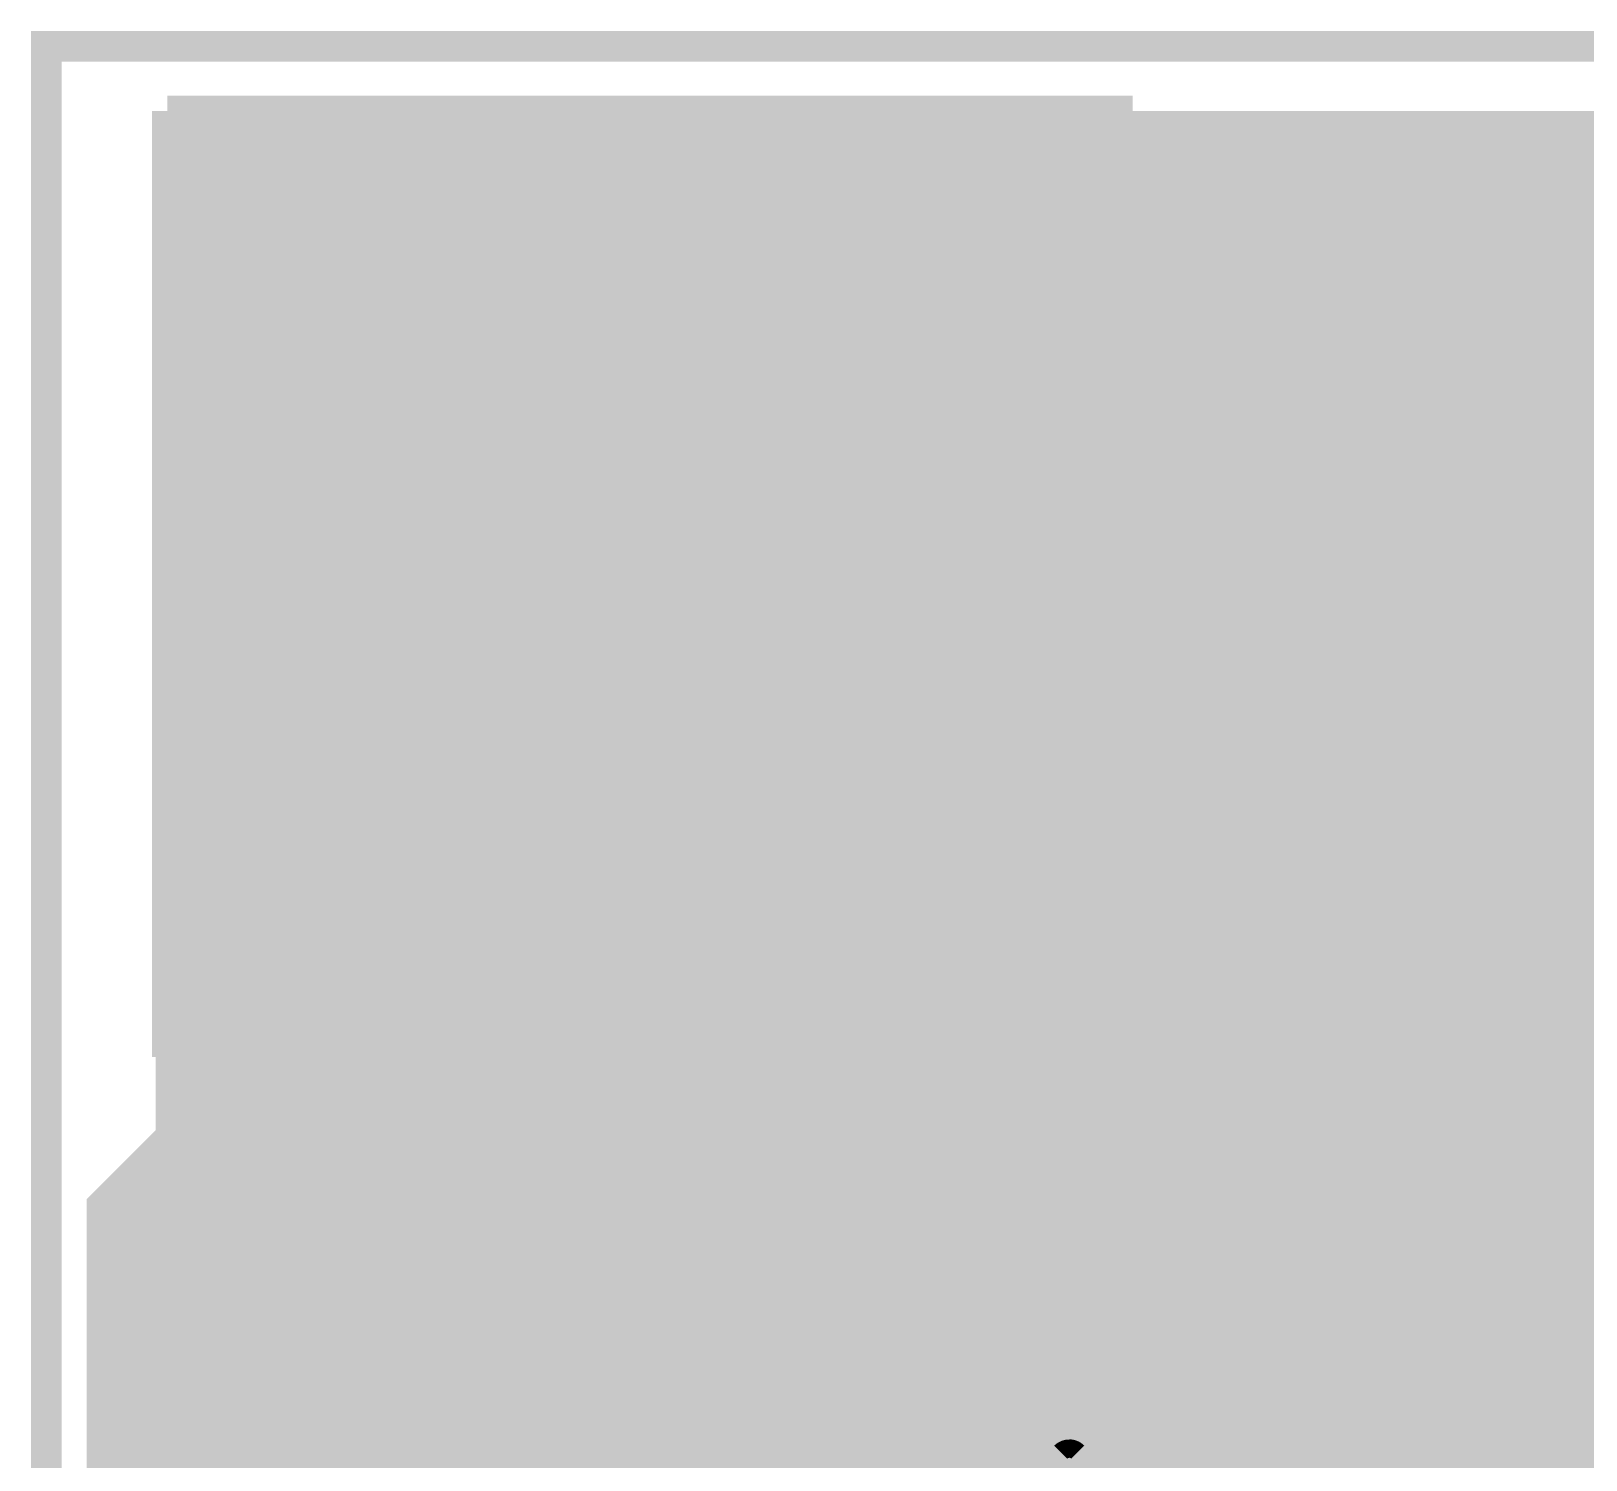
# Model space of a CAD drawing. Extents: x -7 to 100, y -42 to 30.
# Drawn here: x -7.13 to 5.75, y 18.29 to 30.13 of the extents above; entities that cross this region are included whole.
import ezdxf

# ---------------------------------------------------------------- set-up
doc = ezdxf.new("R2010")
doc.units = 0
doc.header["$MEASUREMENT"] = 0
doc.layers.get('0').update_dxf_attribs({"linetype": 'CONTINUOUS'})
for name, color, linetype in [('22-315-0_BOT', 7, 'CONTINUOUS'), ('22-315-0_DRD', 7, 'CONTINUOUS'), ('22-315-0_GND', 6, 'CONTINUOUS'), ('22-315-0_IN1', 4, 'CONTINUOUS'), ('22-315-0_SMT', 5, 'CONTINUOUS'), ('22-315-0_SPT', 14, 'CONTINUOUS'), ('22-315-0_SST', 12, 'CONTINUOUS'), ('22-315-0_TOP', 11, 'CONTINUOUS'), ('THRUHOLE_NPT', 8, 'CONTINUOUS')]:
    doc.layers.add(name, color=color, linetype=linetype)

# ---------------------------------------------------------------- blocks, each defined once
blk = doc.blocks.new('ROUND_17')
at = {"const_width": 1.75006}
blk.add_lwpolyline([(-0.87503, 0, 1), (0.87503, 0, 1)], format="xyb", close=True, dxfattribs=at)
blk = doc.blocks.new('ROUND_66')
at = {"const_width": 2.00025}
blk.add_lwpolyline([(-1.000124, 0, 1), (1.000124, 0, 1)], format="xyb", close=True, dxfattribs=at)
blk = doc.blocks.new('RECTANGLE_8')
blk.add_solid([(0.4826, 0.4064), (0.4826, -0.4064), (-0.4826, 0.4064), (-0.4826, -0.4064)])
blk = doc.blocks.new('RECTANGLE_50')
blk.add_solid([(0.20955, 0.44958), (0.20955, -0.44958), (-0.20955, 0.44958), (-0.20955, -0.44958)])

msp = doc.modelspace()

# ---------------------------------------------------------------- linework, layer by layer
at = {"layer": '22-315-0_BOT'}
for points, const_width in [([(-5.969, 29.464), (-5.969, 0.381)], 0.254), ([(1.99898, 29.464), (-5.969, 29.464)], 0.254), ([(1.91262, 29.4132), (-5.969, 29.4132)], 0.254), ([(-5.7404, 29.464), (-5.7404, 0.381)], 0.254), ([(-5.5118, 29.464), (-5.5118, 0.381)], 0.254), ([(-5.2832, 29.464), (-5.2832, 0.381)], 0.254), ([(-5.0546, 29.464), (-5.0546, 0.381)], 0.254), ([(-4.826, 29.464), (-4.826, 10.71372)], 0.254), ([(-4.5974, 29.464), (-4.5974, 11.0871)], 0.254), ([(-4.3688, 29.464), (-4.3688, 11.27252)], 0.254), ([(-4.1402, 29.464), (-4.1402, 11.37666)], 0.254), ([(-3.9116, 29.464), (-3.9116, 17.19072)], 0.254), ([(-3.683, 29.464), (-3.683, 18.81124)], 0.254), ([(-3.4544, 29.464), (-3.4544, 19.09064)], 0.254), ([(-3.2258, 29.464), (-3.2258, 19.31924)], 0.254), ([(-2.9972, 29.464), (-2.9972, 19.54784)], 0.254), ([(-2.7686, 29.464), (-2.7686, 19.77644)], 0.254), ([(-2.54, 29.464), (-2.54, 20.00504)], 0.254), ([(-2.3114, 29.464), (-2.3114, 20.23364)], 0.254), ([(-2.0828, 29.464), (-2.0828, 20.46224)], 0.254), ([(-1.8542, 29.464), (-1.8542, 20.69084)], 0.254), ([(-1.6256, 29.464), (-1.6256, 20.91944)], 0.254), ([(-1.397, 29.464), (-1.397, 21.08708)], 0.254), ([(-1.1684, 29.464), (-1.1684, 21.1074)], 0.254), ([(-0.9398, 29.464), (-0.9398, 21.1074)], 0.254), ([(-0.7112, 29.464), (-0.7112, 21.1074)], 0.254), ([(-0.4826, 29.464), (-0.4826, 21.1074)], 0.254), ([(-0.254, 29.464), (-0.254, 21.1074)], 0.254), ([(-0.0254, 29.464), (-0.0254, 21.1074)], 0.254), ([(0.2032, 29.464), (0.2032, 27.25928)], 0.254), ([(0.4318, 29.464), (0.4318, 27.80792)], 0.254), ([(0.6604, 29.464), (0.6604, 28.20162)], 0.254), ([(0.889, 29.464), (0.889, 28.51404)], 0.254), ([(1.1176, 29.464), (1.1176, 28.77312)], 0.254), ([(1.3462, 29.464), (1.3462, 28.9941)], 0.254), ([(1.5748, 29.464), (1.5748, 29.18206)], 0.254), ([(1.8034, 29.464), (1.8034, 29.34208)], 0.254), ([(1.57988, 29.1846), (-5.969, 29.1846)], 0.254), ([(1.30302, 28.956), (-5.969, 28.956)], 0.254), ([(1.07188, 28.7274), (-5.969, 28.7274)], 0.254), ([(-3.302, 16.891), (-3.302, 18.669), (-1.27, 20.701), (5.715, 20.701), (9.271, 24.257), (9.271, 27.559), (10.414, 28.702), (13.716, 28.702), (20.955, 21.463), (25.654, 21.463), (26.67, 20.447), (26.67, 20.193), (27.178, 19.685), (28.829, 19.685), (29.464, 20.32), (32.004, 20.32), (33.02, 21.336), (39.878, 21.336), (40.513, 20.701)], 0.2032), ([(0.8763, 28.4988), (-5.969, 28.4988)], 0.254), ([(0.70612, 28.2702), (-5.969, 28.2702)], 0.254), ([(0.5588, 28.0416), (-5.969, 28.0416)], 0.254), ([(0.43434, 27.813), (-5.969, 27.813)], 0.254), ([(0.32512, 27.5844), (-5.969, 27.5844)], 0.254), ([(0.23622, 27.3558), (-5.969, 27.3558)], 0.254), ([(0.16002, 27.1272), (-5.969, 27.1272)], 0.254), ([(0.1016, 26.8986), (-5.969, 26.8986)], 0.254), ([(0.05588, 26.67), (-5.969, 26.67)], 0.254), ([(0.02286, 26.4414), (-5.969, 26.4414)], 0.254), ([(0.00508, 26.2128), (-5.969, 26.2128)], 0.254), ([(0, 25.9842), (-5.969, 25.9842)], 0.254), ([(0.00508, 25.7556), (-5.969, 25.7556)], 0.254), ([(0.02794, 25.527), (-5.969, 25.527)], 0.254), ([(0.06096, 25.2984), (-5.969, 25.2984)], 0.254), ([(0.10922, 25.0698), (-5.969, 25.0698)], 0.254), ([(0.17018, 24.8412), (-5.969, 24.8412)], 0.254), ([(0.2032, 24.73706), (0.2032, 21.1074)], 0.254), ([(0.24638, 24.6126), (-5.969, 24.6126)], 0.254), ([(0.34036, 24.384), (-5.969, 24.384)], 0.254), ([(8.8646, 24.42464), (5.54736, 21.1074)], 0.254), ([(0.44958, 24.1554), (-5.969, 24.1554)], 0.254), ([(0.4318, 24.18842), (0.4318, 21.1074)], 0.254), ([(0.57658, 23.9268), (-5.969, 23.9268)], 0.254), ([(0.6604, 23.79472), (0.6604, 21.1074)], 0.254), ([(0.72644, 23.6982), (-5.969, 23.6982)], 0.254), ([(0.89916, 23.4696), (-5.969, 23.4696)], 0.254), ([(0.889, 23.4823), (0.889, 21.1074)], 0.254), ([(1.10236, 23.241), (-5.969, 23.241)], 0.254), ([(1.1176, 23.22576), (1.1176, 21.1074)], 0.254), ([(1.33858, 23.0124), (-5.969, 23.0124)], 0.254), ([(1.3462, 23.00478), (1.3462, 21.1074)], 0.254), ([(1.5748, 22.81682), (1.5748, 21.1074)], 0.254), ([(1.62052, 22.7838), (-5.969, 22.7838)], 0.254), ([(1.96342, 22.5552), (-5.969, 22.5552)], 0.254), ([(1.8034, 22.65426), (1.8034, 21.1074)], 0.254), ([(2.032, 22.5171), (2.032, 21.1074)], 0.254), ([(2.413, 22.3266), (-5.969, 22.3266)], 0.254), ([(2.2606, 22.39518), (2.2606, 21.1074)], 0.254), ([(2.4892, 22.29358), (2.4892, 21.1074)], 0.254), ([(6.76656, 22.3266), (5.58546, 22.3266)], 0.254), ([(5.6896, 22.37232), (5.6896, 21.24964)], 0.254), ([(2.7178, 22.20976), (2.7178, 21.1074)], 0.254), ([(5.2324, 22.19198), (5.2324, 21.1074)], 0.254), ([(5.461, 22.2758), (5.461, 21.1074)], 0.254), ([(3.11404, 22.098), (-5.969, 22.098)], 0.254), ([(2.9464, 22.13864), (2.9464, 21.1074)], 0.254), ([(3.175, 22.0853), (3.175, 21.1074)], 0.254), ([(3.4036, 22.04212), (3.4036, 21.1074)], 0.254), ([(4.5466, 22.03704), (4.5466, 21.1074)], 0.254), ([(4.7752, 22.07514), (4.7752, 21.1074)], 0.254), ([(6.53796, 22.098), (4.88442, 22.098)], 0.254), ([(5.0038, 22.12594), (5.0038, 21.1074)], 0.254), ([(3.6322, 22.01418), (3.6322, 21.1074)], 0.254), ([(3.8608, 22.00148), (3.8608, 21.1074)], 0.254), ([(4.0894, 21.99894), (4.0894, 21.1074)], 0.254), ([(4.318, 22.01164), (4.318, 21.1074)], 0.254), ([(6.30936, 21.8694), (-5.969, 21.8694)], 0.254), ([(6.08076, 21.6408), (-5.969, 21.6408)], 0.254), ([(5.85216, 21.4122), (-5.969, 21.4122)], 0.254), ([(5.62356, 21.1836), (-5.969, 21.1836)], 0.254), ([(5.54736, 21.1074), (-1.27, 21.1074)], 0.254), ([(-1.59004, 20.955), (-5.969, 20.955)], 0.254), ([(-1.55702, 20.98802), (-3.58394, 18.9611)], 0.254), ([(-1.81864, 20.7264), (-5.969, 20.7264)], 0.254), ([(-2.04724, 20.4978), (-5.969, 20.4978)], 0.254), ([(-2.27584, 20.2692), (-5.969, 20.2692)], 0.254), ([(-1.10236, 20.2946), (-2.8956, 18.50136)], 0.254), ([(-1.1684, 20.22856), (-1.1684, 0.381)], 0.254), ([(18.2118, 20.2692), (-1.12776, 20.2692)], 0.254), ([(5.715, 20.2946), (-1.10236, 20.2946)], 0.254), ([(-0.9398, 20.2946), (-0.9398, 0.381)], 0.254), ([(-0.7112, 20.2946), (-0.7112, 0.381)], 0.254), ([(-0.4826, 20.2946), (-0.4826, 0.381)], 0.254), ([(-0.254, 20.2946), (-0.254, 0.381)], 0.254), ([(-0.0254, 20.2946), (-0.0254, 0.381)], 0.254), ([(0.2032, 20.2946), (0.2032, 5.26034)], 0.254), ([(0.4318, 20.2946), (0.4318, 8.47598)], 0.254), ([(0.6604, 20.2946), (0.6604, 8.70712)], 0.254), ([(0.889, 20.2946), (0.889, 8.87984)], 0.254), ([(1.1176, 20.2946), (1.1176, 9.10844)], 0.254), ([(1.3462, 20.2946), (1.3462, 9.33704)], 0.254), ([(1.5748, 20.2946), (1.5748, 9.56564)], 0.254), ([(1.8034, 20.2946), (1.8034, 9.79424)], 0.254), ([(2.032, 20.2946), (2.032, 9.96442)], 0.254), ([(2.2606, 20.2946), (2.2606, 10.0203)], 0.254), ([(2.4892, 20.2946), (2.4892, 10.0203)], 0.254), ([(2.7178, 20.2946), (2.7178, 10.0203)], 0.254), ([(2.9464, 20.2946), (2.9464, 10.0203)], 0.254), ([(3.175, 20.2946), (3.175, 10.0203)], 0.254), ([(3.4036, 20.2946), (3.4036, 10.0203)], 0.254), ([(3.6322, 20.2946), (3.6322, 10.0203)], 0.254), ([(3.8608, 20.2946), (3.8608, 10.0203)], 0.254), ([(4.0894, 20.2946), (4.0894, 10.0203)], 0.254), ([(4.318, 20.2946), (4.318, 10.0203)], 0.254), ([(4.5466, 20.2946), (4.5466, 10.0203)], 0.254), ([(4.7752, 20.2946), (4.7752, 10.0203)], 0.254), ([(5.0038, 20.2946), (5.0038, 10.0203)], 0.254), ([(5.2324, 20.2946), (5.2324, 10.0203)], 0.254), ([(5.461, 20.2946), (5.461, 10.0203)], 0.254), ([(5.6896, 20.2946), (5.6896, 10.0203)], 0.254), ([(-2.50444, 20.0406), (-5.969, 20.0406)], 0.254), ([(-1.397, 19.99996), (-1.397, 0.381)], 0.254), ([(18.2118, 20.0406), (-1.35636, 20.0406)], 0.254), ([(-2.73304, 19.812), (-5.969, 19.812)], 0.254), ([(-1.6256, 19.77136), (-1.6256, 0.381)], 0.254), ([(18.2118, 19.812), (-1.58496, 19.812)], 0.254), ([(-2.96164, 19.5834), (-5.969, 19.5834)], 0.254), ([(18.2118, 19.5834), (-1.81356, 19.5834)], 0.254), ([(-1.8542, 19.54276), (-1.8542, 0.381)], 0.254), ([(-3.19024, 19.3548), (-5.969, 19.3548)], 0.254), ([(18.2118, 19.3548), (-2.04216, 19.3548)], 0.254), ([(-2.0828, 19.31416), (-2.0828, 0.381)], 0.254), ([(-3.41884, 19.1262), (-5.969, 19.1262)], 0.254), ([(-2.3114, 19.08556), (-2.3114, 0.381)], 0.254), ([(18.2118, 19.1262), (-2.27076, 19.1262)], 0.254), ([(-3.63728, 18.8976), (-5.969, 18.8976)], 0.254), ([(-2.54, 18.85696), (-2.54, 0.381)], 0.254), ([(18.2118, 18.8976), (-2.49936, 18.8976)], 0.254), ([(-3.7084, 18.669), (-5.969, 18.669)], 0.254), ([(-3.7084, 18.669), (-3.7084, 17.43456)], 0.254), ([(-2.7686, 18.62836), (-2.7686, 17.31264)], 0.254), ([(18.2118, 18.669), (-2.72796, 18.669)], 0.254), ([(-3.7084, 18.4404), (-5.969, 18.4404)], 0.254), ([(-2.8956, 18.50136), (-2.8956, 17.43456)], 0.254), ([(18.2118, 18.4404), (-2.8956, 18.4404)], 0.254), ([(-3.7084, 18.2118), (-5.969, 18.2118)], 0.254), ([(18.2118, 18.2118), (-2.8956, 18.2118)], 0.254)]:
    msp.add_lwpolyline(points, dxfattribs=dict(at, const_width=const_width))
at = {"layer": '22-315-0_BOT', "const_width": 0.254}
for points in [[(1.99898, 29.464, 0.2678764), (-0.00066, 25.99944)], [(0, 25.99944, 0.4142136), (4.0005, 21.99894)], [(4.0005, 21.99894, 0.4142136), (8.001, 25.99944)], [(-1.27, 21.1074, 0.1989124), (-1.55737, 20.98837)], [(-1.27, 21.1074, 0.1989124), (-1.55737, 20.98837)], [(5.715, 20.2946, 0.1989115), (6.00237, 20.41363)], [(-3.58902, 18.95602, 0.1989124), (-3.70791, 18.669)]]:
    msp.add_lwpolyline(points, format="xyb", dxfattribs=at)
at = {"layer": '22-315-0_DRD', "const_width": 0.254}
for points in [[(0, 0), (-7.00024, 0), (-7.00024, 29.99994), (99.9998, 29.99994), (99.9998, 0), (0, 0)], [(4.6355, 26.63444), (3.3655, 25.36444)], [(4.6355, 25.36444), (3.3655, 26.63444)]]:
    msp.add_lwpolyline(points, dxfattribs=at)
at = {"layer": '22-315-0_GND', "const_width": 0.254}
msp.add_lwpolyline([(0, 0), (-7.00024, 0), (-7.00024, 29.99994), (99.9998, 29.99994), (99.9998, 0), (0, 0)], dxfattribs=at)
at = {"layer": '22-315-0_IN1', "const_width": 0.254}
for points in [[(-5.969, 29.337), (-5.969, 0.381)], [(28.6512, 29.337), (-5.969, 29.337)], [(-5.7404, 29.337), (-5.7404, 0.381)], [(-5.5118, 29.337), (-5.5118, 0.381)], [(-5.2832, 29.337), (-5.2832, 0.381)], [(-5.0546, 29.337), (-5.0546, 0.381)], [(-4.826, 29.337), (-4.826, 10.71372)], [(-4.5974, 29.337), (-4.5974, 11.0871)], [(-4.3688, 29.337), (-4.3688, 11.27252)], [(-4.1402, 29.337), (-4.1402, 11.37666)], [(-3.9116, 29.337), (-3.9116, 17.19072)], [(-3.683, 29.337), (-3.683, 17.45488)], [(-3.4544, 29.337), (-3.4544, 17.55394)], [(-3.2258, 29.337), (-3.2258, 17.56664)], [(-2.9972, 29.337), (-2.9972, 17.49806)], [(-2.7686, 29.337), (-2.7686, 17.31264)], [(-2.54, 29.337), (-2.54, 0.381)], [(-2.3114, 29.337), (-2.3114, 0.381)], [(-2.0828, 29.337), (-2.0828, 0.381)], [(-1.8542, 29.337), (-1.8542, 0.381)], [(-1.6256, 29.337), (-1.6256, 0.381)], [(-1.397, 29.337), (-1.397, 0.381)], [(-1.1684, 29.337), (-1.1684, 0.381)], [(-0.9398, 29.337), (-0.9398, 0.381)], [(-0.7112, 29.337), (-0.7112, 0.381)], [(-0.4826, 29.337), (-0.4826, 0.381)], [(-0.254, 29.337), (-0.254, 0.381)], [(-0.0254, 29.337), (-0.0254, 0.381)], [(0.2032, 29.337), (0.2032, 0.381)], [(0.4318, 29.337), (0.4318, 8.47598)], [(0.6604, 29.337), (0.6604, 8.70712)], [(0.889, 29.337), (0.889, 8.79602)], [(1.1176, 29.337), (1.1176, 8.79856)], [(1.3462, 29.337), (1.3462, 8.72236)], [(1.5748, 29.337), (1.5748, 8.51408)], [(1.8034, 29.337), (1.8034, 0.381)], [(2.032, 29.337), (2.032, 26.67508)], [(2.2606, 29.337), (2.2606, 27.1399)], [(2.4892, 29.337), (2.4892, 27.42946)], [(2.7178, 29.337), (2.7178, 27.63774)], [(2.9464, 29.337), (2.9464, 27.79268)], [(3.175, 29.337), (3.175, 27.90952)], [(3.4036, 29.337), (3.4036, 27.9908)], [(3.6322, 29.337), (3.6322, 28.04668)], [(3.8608, 29.337), (3.8608, 28.07462)], [(4.0894, 29.337), (4.0894, 28.07716)], [(4.318, 29.337), (4.318, 28.0543)], [(4.5466, 29.337), (4.5466, 28.00604)], [(4.7752, 29.337), (4.7752, 27.92984)], [(5.0038, 29.337), (5.0038, 27.82062)], [(5.2324, 29.337), (5.2324, 27.67584)], [(5.461, 29.337), (5.461, 27.48026)], [(5.6896, 29.337), (5.6896, 27.21102)], [(28.6512, 29.1846), (-5.969, 29.1846)], [(28.6512, 28.956), (-5.969, 28.956)], [(28.6512, 28.7274), (-5.969, 28.7274)], [(28.6512, 28.4988), (-5.969, 28.4988)], [(10.2997, 28.2702), (-5.969, 28.2702)], [(3.60172, 28.0416), (-5.969, 28.0416)], [(10.2997, 28.0416), (4.39674, 28.0416)], [(2.97942, 27.813), (-5.969, 27.813)], [(10.2997, 27.813), (5.01904, 27.813)], [(2.65176, 27.5844), (-5.969, 27.5844)], [(10.2997, 27.5844), (5.3467, 27.5844)], [(2.42316, 27.3558), (-5.969, 27.3558)], [(10.2997, 27.3558), (5.5753, 27.3558)], [(2.25044, 27.1272), (-5.969, 27.1272)], [(10.2997, 27.1272), (5.74802, 27.1272)], [(2.12344, 26.8986), (-5.969, 26.8986)], [(10.2997, 26.8986), (5.87502, 26.8986)], [(2.02946, 26.67), (-5.969, 26.67)], [(1.96596, 26.4414), (-5.969, 26.4414)], [(1.9304, 26.2128), (-5.969, 26.2128)], [(1.92024, 25.9842), (-5.969, 25.9842)], [(1.93294, 25.7556), (-5.969, 25.7556)], [(1.97358, 25.527), (-5.969, 25.527)], [(2.03962, 25.2984), (-5.969, 25.2984)], [(2.032, 25.3238), (2.032, 4.6736)], [(2.13868, 25.0698), (-5.969, 25.0698)], [(28.6512, 25.0698), (5.85978, 25.0698)], [(2.27076, 24.8412), (-5.969, 24.8412)], [(2.2606, 24.85644), (2.2606, 5.14096)], [(5.6896, 24.78532), (5.6896, 5.21208)], [(28.6512, 24.8412), (5.7277, 24.8412)], [(2.44856, 24.6126), (-5.969, 24.6126)], [(28.6512, 24.6126), (5.5499, 24.6126)], [(2.4892, 24.56942), (2.4892, 5.43052)], [(5.461, 24.51862), (5.461, 5.47878)], [(2.68732, 24.384), (-5.969, 24.384)], [(2.7178, 24.36114), (2.7178, 5.6388)], [(28.6512, 24.384), (5.31114, 24.384)], [(5.2324, 24.32304), (5.2324, 5.67436)], [(3.0353, 24.1554), (-5.969, 24.1554)], [(2.9464, 24.2062), (2.9464, 5.79374)], [(28.6512, 24.1554), (4.96316, 24.1554)], [(5.0038, 24.17826), (5.0038, 5.82168)], [(3.175, 24.08936), (3.175, 5.90804)], [(3.4036, 24.00554), (3.4036, 5.99186)], [(4.5466, 23.99284), (4.5466, 6.0071)], [(4.7752, 24.06904), (4.7752, 5.92836)], [(3.82016, 23.9268), (-5.969, 23.9268)], [(3.6322, 23.9522), (3.6322, 6.04774)], [(3.8608, 23.92426), (3.8608, 6.07568)], [(4.0894, 23.92172), (4.0894, 6.07822)], [(28.6512, 23.9268), (4.1783, 23.9268)], [(4.318, 23.94204), (4.318, 6.05536)], [(28.6512, 23.6982), (-5.969, 23.6982)], [(28.6512, 23.4696), (-5.969, 23.4696)], [(28.6512, 23.241), (-5.969, 23.241)], [(28.6512, 23.0124), (-5.969, 23.0124)], [(28.6512, 22.7838), (-5.969, 22.7838)], [(28.6512, 22.5552), (-5.969, 22.5552)], [(28.6512, 22.3266), (-5.969, 22.3266)], [(28.6512, 22.098), (-5.969, 22.098)], [(28.6512, 21.8694), (-5.969, 21.8694)], [(28.6512, 21.6408), (-5.969, 21.6408)], [(28.6512, 21.4122), (-5.969, 21.4122)], [(28.6512, 21.1836), (-5.969, 21.1836)], [(28.6512, 20.955), (-5.969, 20.955)], [(28.6512, 20.7264), (-5.969, 20.7264)], [(28.6512, 20.4978), (-5.969, 20.4978)], [(28.6512, 20.2692), (-5.969, 20.2692)], [(28.6512, 20.0406), (-5.969, 20.0406)], [(28.6512, 19.812), (-5.969, 19.812)], [(28.6512, 19.5834), (-5.969, 19.5834)], [(28.6512, 19.3548), (-5.969, 19.3548)], [(28.6512, 19.1262), (-5.969, 19.1262)], [(28.6512, 18.8976), (-5.969, 18.8976)], [(28.6512, 18.669), (-5.969, 18.669)], [(28.6512, 18.4404), (-5.969, 18.4404)], [(28.6512, 18.2118), (-5.969, 18.2118)]]:
    msp.add_lwpolyline(points, dxfattribs=at)
for points in [[(4.0005, 28.0797, 0.4142136), (1.92024, 25.99944)], [(6.08076, 25.99944, 0.4142136), (4.0005, 28.0797)], [(1.92024, 25.99944, 0.4142136), (4.0005, 23.91918)], [(4.0005, 23.91918, 0.4142136), (6.08076, 25.99944)]]:
    msp.add_lwpolyline(points, format="xyb", dxfattribs=at)
at = {"layer": '22-315-0_SST', "const_width": 0.1524}
for points in [[(-3.99542, 23.93696), (-5.01142, 24.29256), (-5.01142, 23.82012)], [(-4.33324, 23.45436), (-4.33324, 22.98192), (-5.01142, 23.21814), (-5.01142, 23.33752), (-3.99542, 23.33752)], [(-4.16306, 22.61616), (-3.99542, 22.55774), (-3.99542, 22.20214), (-4.16306, 22.14372), (-4.84124, 22.14372), (-5.01142, 22.20214), (-5.01142, 22.55774), (-4.84124, 22.61616)], [(-2.54, 18.542), (0, 18.542), (0, 21.971), (-3.048, 21.971), (-3.048, 19.05), (-2.54, 18.542)], [(-5.2705, 21.7805), (-5.2705, 18.8595), (-3.6322, 18.8595), (-3.6322, 21.7805), (-5.2705, 21.7805)], [(1.4986, 21.12518), (1.4986, 20.6502), (0.82042, 21.12518), (0.65024, 21.12518), (0.4826, 21.06676), (0.4826, 20.71116), (0.65024, 20.6502)], [(1.4986, 20.28698), (1.4986, 20.05076)], [(1.4986, 20.1676), (0.4826, 20.1676), (0.65024, 20.05076)], [(0.4826, 19.56816), (1.32842, 19.56816), (1.4986, 19.5072), (1.4986, 19.1516), (1.32842, 19.09318), (0.4826, 19.09318)], [(-2.5019, 19.37512), (-2.5019, 18.98396)], [(-2.63906, 19.35226), (-2.63906, 19.00428)], [(-2.44602, 19.3548), (-2.63398, 19.3548)], [(-2.36474, 19.27352), (-2.36474, 19.08556)], [(-2.34442, 19.21764), (-2.73558, 19.21764)], [(-2.36474, 19.08048), (-2.71272, 19.08048)], [(-3.6195, 15.6845), (-3.6195, 18.6055), (-5.2578, 18.6055), (-5.2578, 15.6845), (-3.6195, 15.6845)], [(0.69342, 17.64792), (1.40208, 18.35658)], [(1.54432, 18.35658), (2.1082, 17.79016), (2.17932, 17.71904)]]:
    msp.add_lwpolyline(points, dxfattribs=at)
for points in [[(-2.54, 19.3802, 0.4142136), (-2.74066, 19.17954)], [(-2.33934, 19.17954, 0.4142136), (-2.54, 19.3802)], [(-2.74066, 19.17954, 0.4142136), (-2.54, 18.97888)], [(-2.54, 18.97888, 0.4142136), (-2.33934, 19.17954)], [(1.4732, 18.38452, 0.1989161), (1.40315, 18.35551)], [(1.54432, 18.35658, 0.1989124), (1.4732, 18.38604)]]:
    msp.add_lwpolyline(points, format="xyb", dxfattribs=at)
at = {"layer": '22-315-0_TOP'}
for points, const_width in [([(1.99898, 29.464), (-5.99948, 29.464)], 0.254), ([(-5.99948, 29.464), (-5.99948, 21.6281)], 0.254), ([(1.91262, 29.4132), (-5.99948, 29.4132)], 0.254), ([(-5.77088, 29.464), (-5.77088, 21.717)], 0.254), ([(-5.54228, 29.464), (-5.54228, 21.7297)], 0.254), ([(-5.31368, 29.464), (-5.31368, 21.7297)], 0.254), ([(-5.08508, 29.464), (-5.08508, 21.8186)], 0.254), ([(-4.85648, 29.464), (-4.85648, 21.8186)], 0.254), ([(-4.62788, 29.464), (-4.62788, 21.8186)], 0.254), ([(-4.39928, 29.464), (-4.39928, 21.8186)], 0.254), ([(-4.17068, 29.464), (-4.17068, 21.8186)], 0.254), ([(-3.94208, 29.464), (-3.94208, 21.8186)], 0.254), ([(-3.71348, 29.464), (-3.71348, 21.8186)], 0.254), ([(-3.48488, 29.464), (-3.48488, 21.96084)], 0.254), ([(-3.25628, 29.464), (-3.25628, 22.18944)], 0.254), ([(-3.02768, 29.464), (-3.02768, 23.51024)], 0.254), ([(-2.79908, 29.464), (-2.79908, 23.51024)], 0.254), ([(-2.57048, 29.464), (-2.57048, 23.51024)], 0.254), ([(-2.34188, 29.464), (-2.34188, 24.22652)], 0.254), ([(-2.11328, 29.464), (-2.11328, 24.40178)], 0.254), ([(-1.88468, 29.464), (-1.88468, 24.4475)], 0.254), ([(-1.65608, 29.464), (-1.65608, 24.4475)], 0.254), ([(-1.42748, 29.464), (-1.42748, 24.4475)], 0.254), ([(-1.19888, 29.464), (-1.19888, 24.44496)], 0.254), ([(-0.97028, 29.464), (-0.97028, 24.37892)], 0.254), ([(-0.74168, 29.464), (-0.74168, 24.1554)], 0.254), ([(-0.51308, 29.464), (-0.51308, 23.51024)], 0.254), ([(-0.28448, 29.464), (-0.28448, 23.51024)], 0.254), ([(-0.05588, 29.464), (-0.05588, 23.51024)], 0.254), ([(0.17272, 29.464), (0.17272, 27.1653)], 0.254), ([(0.40132, 29.464), (0.40132, 27.74696)], 0.254), ([(0.62992, 29.464), (0.62992, 28.1559)], 0.254), ([(0.85852, 29.464), (0.85852, 28.47594)], 0.254), ([(1.08712, 29.464), (1.08712, 28.74264)], 0.254), ([(1.31572, 29.464), (1.31572, 28.96616)], 0.254), ([(1.54432, 29.464), (1.54432, 29.15666)], 0.254), ([(1.77292, 29.464), (1.77292, 29.32176)], 0.254), ([(1.57988, 29.1846), (-5.99948, 29.1846)], 0.254), ([(1.30302, 28.956), (-5.99948, 28.956)], 0.254), ([(1.07188, 28.7274), (-5.99948, 28.7274)], 0.254), ([(0.8763, 28.4988), (-5.99948, 28.4988)], 0.254), ([(0.70612, 28.2702), (-5.99948, 28.2702)], 0.254), ([(0.5588, 28.0416), (-5.99948, 28.0416)], 0.254), ([(0.43434, 27.813), (-5.99948, 27.813)], 0.254), ([(0.32512, 27.5844), (-5.99948, 27.5844)], 0.254), ([(0.23622, 27.3558), (-5.99948, 27.3558)], 0.254), ([(0.16002, 27.1272), (-5.99948, 27.1272)], 0.254), ([(0.1016, 26.8986), (-5.99948, 26.8986)], 0.254), ([(0.05588, 26.67), (-5.99948, 26.67)], 0.254), ([(0.02286, 26.4414), (-5.99948, 26.4414)], 0.254), ([(0.00508, 26.2128), (-5.99948, 26.2128)], 0.254), ([(0, 25.9842), (-5.99948, 25.9842)], 0.254), ([(0.00508, 25.7556), (-5.99948, 25.7556)], 0.254), ([(0.02794, 25.527), (-5.99948, 25.527)], 0.254), ([(0.06096, 25.2984), (-5.99948, 25.2984)], 0.254), ([(0.10922, 25.0698), (-5.99948, 25.0698)], 0.254), ([(0.17018, 24.8412), (-5.99948, 24.8412)], 0.254), ([(0.17272, 24.83358), (0.17272, 16.7386)], 0.254), ([(0.24638, 24.6126), (-5.99948, 24.6126)], 0.254), ([(-2.15138, 24.384), (-5.99948, 24.384)], 0.254), ([(-1.23952, 24.4475), (-1.88976, 24.4475)], 0.254), ([(0.34036, 24.384), (-0.9779, 24.384)], 0.254), ([(0.40132, 24.25192), (0.40132, 18.3769)], 0.254), ([(-2.3876, 24.1554), (-5.99948, 24.1554)], 0.254), ([(0.44958, 24.1554), (-0.74168, 24.1554)], 0.254), ([(8.13562, 23.98268), (5.42544, 21.2725)], 0.254), ([(-2.45872, 23.9268), (-5.99948, 23.9268)], 0.254), ([(-2.46126, 23.876), (-2.46126, 23.51024)], 0.254), ([(-1.88976, 22.67966), (-1.88976, 23.876), (-1.23952, 23.876), (-1.23952, 22.67966)], 0.381), ([(0.57658, 23.9268), (-0.67056, 23.9268)], 0.254), ([(-0.66802, 23.876), (-0.66802, 23.51024)], 0.254), ([(0.62992, 23.84298), (0.62992, 19.7358)], 0.254), ([(-2.46126, 23.6982), (-5.99948, 23.6982)], 0.254), ([(0.72644, 23.6982), (-0.66802, 23.6982)], 0.254), ([(11.049, 23.495), (8.636, 23.495), (5.715, 20.574), (2.413, 20.574), (1.2446, 19.4056), (1.2446, 14.605)], 0.635), ([(-3.13182, 23.4696), (-5.99948, 23.4696)], 0.254), ([(-2.48158, 23.51024), (-3.13182, 23.51024)], 0.254), ([(-3.13182, 23.51024), (-3.13182, 22.3139)], 0.254), ([(-2.46126, 23.51024), (-2.48158, 23.51024)], 0.254), ([(-0.65024, 23.51024), (-0.66802, 23.51024)], 0.254), ([(0, 23.51024), (-0.65024, 23.51024)], 0.254), ([(-0.58928, 23.51024), (-0.58928, 22.67966)], 0.254), ([(0, 23.51024), (0, 21.84908)], 0.254), ([(0.89916, 23.4696), (0, 23.4696)], 0.254), ([(0.85852, 23.5204), (0.85852, 20.00758)], 0.254), ([(-3.13182, 23.241), (-5.99948, 23.241)], 0.254), ([(1.10236, 23.241), (0, 23.241)], 0.254), ([(1.08712, 23.25624), (1.08712, 20.23618)], 0.254), ([(-3.13182, 23.0124), (-5.99948, 23.0124)], 0.254), ([(1.33858, 23.0124), (0, 23.0124)], 0.254), ([(1.31572, 23.03272), (1.31572, 20.46478)], 0.254), ([(1.54432, 22.83968), (1.54432, 20.69338)], 0.254), ([(-3.13182, 22.7838), (-5.99948, 22.7838)], 0.254), ([(-4.445, 21.0312), (-3.6068, 21.0312), (-2.54, 22.098), (-2.54, 22.67966)], 0.381), ([(-0.58928, 21.84908), (-0.58928, 22.67966)], 0.254), ([(0, 22.67966), (-0.58928, 22.67966)], 0.254), ([(1.62052, 22.7838), (0, 22.7838)], 0.254), ([(1.77292, 22.67458), (1.77292, 20.92198)], 0.254), ([(-3.13182, 22.5552), (-5.99948, 22.5552)], 0.254), ([(1.96342, 22.5552), (0, 22.5552)], 0.254), ([(2.00152, 22.53234), (2.00152, 21.13788)], 0.254), ([(-3.13182, 22.3266), (-5.99948, 22.3266)], 0.254), ([(-3.13182, 22.3139), (-3.62712, 21.8186)], 0.254), ([(2.413, 22.3266), (0, 22.3266)], 0.254), ([(2.23012, 22.41042), (2.23012, 21.2471)], 0.254), ([(2.45872, 22.30628), (2.45872, 21.2725)], 0.254), ([(6.47954, 22.3266), (5.58546, 22.3266)], 0.254), ([(5.65912, 22.35962), (5.65912, 21.50618)], 0.254), ([(2.68732, 22.21992), (2.68732, 21.2725)], 0.254), ([(5.20192, 22.18436), (5.20192, 21.2725)], 0.254), ([(5.43052, 22.2631), (5.43052, 21.27758)], 0.254), ([(-3.34772, 22.098), (-5.99948, 22.098)], 0.254), ([(3.11404, 22.098), (0, 22.098)], 0.254), ([(2.91592, 22.1488), (2.91592, 21.2725)], 0.254), ([(3.14452, 22.09038), (3.14452, 21.2725)], 0.254), ([(3.37312, 22.0472), (3.37312, 21.2725)], 0.254), ([(4.51612, 22.03196), (4.51612, 21.2725)], 0.254), ([(4.74472, 22.06752), (4.74472, 21.2725)], 0.254), ([(6.25094, 22.098), (4.88442, 22.098)], 0.254), ([(4.97332, 22.11832), (4.97332, 21.2725)], 0.254), ([(3.60172, 22.01926), (3.60172, 21.2725)], 0.254), ([(3.83032, 22.00148), (3.83032, 21.2725)], 0.254), ([(4.05892, 21.99894), (4.05892, 21.2725)], 0.254), ([(4.28752, 22.0091), (4.28752, 21.2725)], 0.254), ([(-3.57632, 21.8694), (-5.99948, 21.8694)], 0.254), ([(-5.3086, 21.8186), (-5.3086, 21.7297), (-5.6388, 21.7297)], 0.254), ([(-3.62712, 21.8186), (-5.3086, 21.8186)], 0.254), ([(-1.94818, 21.84908), (-2.02438, 21.84908)], 0.254), ([(-1.83134, 21.84908), (-1.94818, 21.84908)], 0.254), ([(-1.88468, 21.84908), (-1.88468, 19.6215)], 0.254), ([(-1.30048, 21.84908), (-1.83134, 21.84908)], 0.254), ([(-1.65608, 21.84908), (-1.65608, 19.5707)], 0.254), ([(-1.42748, 21.84908), (-1.42748, 19.38528)], 0.254), ([(-1.1811, 21.84908), (-1.30048, 21.84908)], 0.254), ([(-1.19888, 21.84908), (-1.19888, 18.61058)], 0.254), ([(-0.65024, 21.84908), (-1.1811, 21.84908)], 0.254), ([(-0.97028, 21.84908), (-0.97028, 18.61058)], 0.254), ([(-0.74168, 21.84908), (-0.74168, 18.61058)], 0.254), ([(0, 21.84908), (-0.65024, 21.84908)], 0.254), ([(-0.51308, 21.84908), (-0.51308, 18.61058)], 0.254), ([(-0.28448, 21.84908), (-0.28448, 18.61058)], 0.254), ([(-0.05588, 21.84908), (-0.05588, 18.61058)], 0.254), ([(6.02234, 21.8694), (0, 21.8694)], 0.254), ([(-2.13614, 21.69414), (-3.19786, 20.63242)], 0.254), ([(-2.11328, 21.717), (-2.11328, 19.6215)], 0.254), ([(5.79374, 21.6408), (-2.18948, 21.6408)], 0.254), ([(5.56514, 21.4122), (-2.41808, 21.4122)], 0.254), ([(-2.34188, 21.4884), (-2.34188, 19.6215)], 0.254), ([(-2.57048, 21.2598), (-2.57048, 19.6215)], 0.254), ([(5.42544, 21.2725), (2.413, 21.2725)], 0.254), ([(-4.445, 21.0312), (-5.6388, 21.0312), (-6.35, 20.32), (-6.35, 7.62), (-5.08, 6.35), (-3.81, 6.35)], 0.635), ([(2.07264, 21.1836), (-2.64668, 21.1836)], 0.254), ([(-2.79908, 21.0312), (-2.79908, 19.558)], 0.254), ([(1.91262, 21.06168), (0.75692, 19.90598)], 0.254), ([(1.80594, 20.955), (-2.87528, 20.955)], 0.254), ([(-3.02768, 20.8026), (-3.02768, 19.34718)], 0.254), ([(1.57734, 20.7264), (-3.10388, 20.7264)], 0.254), ([(1.34874, 20.4978), (-3.40106, 20.4978)], 0.254), ([(-3.25628, 20.57908), (-3.25628, 18.4277)], 0.254), ([(-3.5814, 20.4597), (-3.5814, 20.3962)], 0.254), ([(-3.5814, 20.3962), (-3.5814, 20.2438)], 0.254), ([(-3.48488, 20.4724), (-3.48488, 18.4277)], 0.254), ([(-5.34924, 20.3327), (-5.6515, 20.03044)], 0.254), ([(-5.3086, 20.2692), (-5.41274, 20.2692)], 0.254), ([(-5.3086, 20.3327), (-5.34924, 20.3327)], 0.254), ([(-5.31368, 20.3327), (-5.31368, 7.57174)], 0.254), ([(-5.3086, 20.3327), (-5.3086, 20.2438)], 0.254), ([(-5.3086, 20.2438), (-5.3086, 18.8214)], 0.254), ([(1.12014, 20.2692), (-3.5814, 20.2692)], 0.254), ([(-3.5814, 20.2438), (-3.5814, 18.8214)], 0.254), ([(-5.54228, 20.13966), (-5.54228, 7.80034)], 0.254), ([(-5.6515, 20.03044), (-5.6515, 7.90956)], 0.254), ([(-5.3086, 20.0406), (-5.64134, 20.0406)], 0.254), ([(0.89154, 20.0406), (-3.5814, 20.0406)], 0.254), ([(2.70256, 19.8755), (1.9431, 19.11604)], 0.254), ([(2.68732, 19.86026), (2.68732, 18.66392)], 0.254), ([(5.715, 19.8755), (2.70256, 19.8755)], 0.254), ([(2.91592, 19.8755), (2.91592, 18.66392)], 0.254), ([(3.14452, 19.8755), (3.14452, 18.669)], 0.254), ([(3.37312, 19.8755), (3.37312, 18.669)], 0.254), ([(3.60172, 19.8755), (3.60172, 18.669)], 0.254), ([(3.83032, 19.8755), (3.83032, 18.669)], 0.254), ([(4.05892, 19.8755), (4.05892, 18.669)], 0.254), ([(4.28752, 19.8755), (4.28752, 18.669)], 0.254), ([(4.51612, 19.8755), (4.51612, 18.669)], 0.254), ([(4.74472, 19.8755), (4.74472, 18.669)], 0.254), ([(4.97332, 19.8755), (4.97332, 18.669)], 0.254), ([(5.20192, 19.8755), (5.20192, 18.669)], 0.254), ([(5.43052, 19.8755), (5.43052, 18.669)], 0.254), ([(5.65912, 19.8755), (5.65912, 18.669)], 0.254), ([(-5.3086, 19.812), (-5.6515, 19.812)], 0.254), ([(0.67564, 19.812), (-3.5814, 19.812)], 0.254), ([(9.07796, 19.812), (2.63906, 19.812)], 0.254), ([(-5.3086, 19.5834), (-5.6515, 19.5834)], 0.254), ([(-5.3086, 19.6088), (-4.445, 19.6088)], 0.254), ([(-4.445, 18.8214), (-4.445, 19.6088)], 0.254), ([(-3.5814, 19.6088), (-4.445, 19.6088)], 0.254), ([(-2.74574, 19.5834), (-3.5814, 19.5834)], 0.254), ([(-1.88976, 19.6215), (-2.54, 19.6215)], 0.254), ([(0.56896, 19.5834), (-1.68402, 19.5834)], 0.254), ([(9.07796, 19.5834), (2.41046, 19.5834)], 0.254), ([(2.45872, 19.63166), (2.45872, 18.66392)], 0.254), ([(-5.3086, 19.3548), (-5.6515, 19.3548)], 0.254), ([(-3.0226, 19.3548), (-3.5814, 19.3548)], 0.254), ([(0.5461, 19.3548), (-1.40716, 19.3548)], 0.254), ([(0.5461, 19.4056), (0.5461, 18.5547)], 0.254), ([(9.07796, 19.3548), (2.18186, 19.3548)], 0.254), ([(2.23012, 19.40306), (2.23012, 18.66392)], 0.254), ([(-5.3086, 19.1262), (-5.6515, 19.1262)], 0.254), ([(-3.10642, 19.1262), (-3.5814, 19.1262)], 0.254), ([(-2.54, 17.78), (-2.54, 19.05), (-1.88976, 19.05), (-1.88976, 17.78)], 0.381), ([(0.5461, 19.1262), (-1.32334, 19.1262)], 0.254), ([(1.9431, 19.11604), (1.9431, 18.66392)], 0.254), ([(9.07796, 19.1262), (1.95326, 19.1262)], 0.254), ([(2.00152, 19.17446), (2.00152, 18.66392)], 0.254), ([(-3.1115, 19.05), (-3.1115, 18.61058)], 0.254), ([(-1.31826, 19.05), (-1.31826, 18.61058)], 0.254), ([(-5.3086, 18.8976), (-5.6515, 18.8976)], 0.254), ([(-3.5814, 18.8214), (-5.3086, 18.8214)], 0.254), ([(-5.08508, 18.8214), (-5.08508, 18.6436)], 0.254), ([(-4.85648, 18.8214), (-4.85648, 18.6436)], 0.254), ([(-4.62788, 18.8214), (-4.62788, 18.6436)], 0.254), ([(-4.39928, 18.8214), (-4.39928, 18.6436)], 0.254), ([(-4.17068, 18.8214), (-4.17068, 18.6436)], 0.254), ([(-3.94208, 18.8214), (-3.94208, 18.6436)], 0.254), ([(-3.71348, 18.8214), (-3.71348, 18.6436)], 0.254), ([(-3.1115, 18.8976), (-3.5814, 18.8976)], 0.254), ([(0.5461, 18.8976), (-1.31826, 18.8976)], 0.254), ([(9.07796, 18.8976), (1.9431, 18.8976)], 0.254), ([(-3.1115, 18.669), (-5.6515, 18.669)], 0.254), ([(-3.5814, 18.6436), (-5.3086, 18.6436)], 0.254), ([(-5.3086, 18.6436), (-5.3086, 17.2212)], 0.254), ([(-3.5814, 18.6436), (-3.5814, 18.4277)], 0.254), ([(-3.1115, 18.61058), (-3.13182, 18.61058)], 0.254), ([(-3.13182, 18.61058), (-3.13182, 18.4277)], 0.254), ([(0.5461, 18.669), (-1.31826, 18.669)], 0.254), ([(-1.30048, 18.61058), (-1.31826, 18.61058)], 0.254), ([(-1.1811, 18.61058), (-1.30048, 18.61058)], 0.254), ([(-0.65024, 18.61058), (-1.1811, 18.61058)], 0.254), ([(0, 18.61058), (-0.65024, 18.61058)], 0.254), ([(-0.58928, 18.61058), (-0.58928, 17.78)], 0.254), ([(0, 18.61058), (0, 16.94942)], 0.254), ([(9.07796, 18.669), (1.9431, 18.669)], 0.254), ([(3.048, 18.66392), (1.9431, 18.66392)], 0.254), ([(5.842, 18.669), (3.048, 18.669)], 0.254), ([(7.99592, 18.66392), (5.842, 18.66392)], 0.254), ([(-5.3086, 18.4404), (-5.6515, 18.4404)], 0.254), ([(-3.13182, 18.4404), (-3.5814, 18.4404)], 0.254), ([(-3.13182, 18.4277), (-3.5814, 18.4277)], 0.254), ([(0.43688, 18.4404), (0, 18.4404)], 0.254), ([(-5.3086, 18.2118), (-5.6515, 18.2118)], 0.254), ([(0.35306, 18.2118), (0, 18.2118)], 0.254)]:
    msp.add_lwpolyline(points, dxfattribs=dict(at, const_width=const_width))
at = {"layer": '22-315-0_TOP', "const_width": 0.254}
for points in [[(1.99898, 29.464, 0.2678764), (-0.00066, 25.99944)], [(0, 25.99944, 0.4142136), (4.0005, 21.99894)], [(4.0005, 21.99894, 0.4142136), (8.001, 25.99944)], [(-1.88976, 24.4475, 0.4142136), (-2.46126, 23.876)], [(-0.66802, 23.876, 0.4142136), (-1.23952, 24.4475)], [(-2.13614, 21.69414, 0.0841067), (-2.02565, 21.84969)], [(-2.13614, 21.69414, 0.0841067), (-2.02565, 21.84969)], [(-5.6388, 21.7297, 0.1367281), (-6.00004, 21.62903)], [(2.413, 21.2725, 0.1995812), (1.91782, 21.06664)], [(-3.5814, 20.4597, 0.1873942), (-3.20229, 20.62669)], [(-3.5814, 20.4597, 0.1873942), (-3.20229, 20.62669)], [(5.715, 19.8755, 0.1982437), (6.20764, 20.07882)], [(5.715, 19.8755, 0.1982437), (6.20764, 20.07882)], [(0.7493, 19.89836, 0.1982443), (0.54593, 19.4056)], [(0.7493, 19.89836, 0.1982443), (0.54593, 19.4056)], [(-2.54, 19.6215, 0.4142136), (-3.1115, 19.05)], [(-1.31826, 19.05, 0.4142136), (-1.88976, 19.6215)], [(0.5461, 18.5547, 0.2305164), (0.35193, 18.15592)]]:
    msp.add_lwpolyline(points, format="xyb", dxfattribs=at)

# ---------------------------------------------------------------- block references
at = {"layer": '22-315-0_BOT'}
msp.add_blockref('ROUND_17', (4.0005, 25.99944), dxfattribs=at)
at = {"layer": '22-315-0_GND'}
msp.add_blockref('ROUND_66', (4.0005, 25.99944), dxfattribs=at)
at = {"layer": '22-315-0_IN1'}
msp.add_blockref('ROUND_17', (4.0005, 25.99944), dxfattribs=at)
at = {"layer": '22-315-0_SMT'}
for name, p in [('RECTANGLE_50', (-2.54, 22.67966)), ('RECTANGLE_50', (-1.88976, 22.67966)), ('RECTANGLE_50', (-1.23952, 22.67966)), ('RECTANGLE_50', (-0.58928, 22.67966)), ('RECTANGLE_8', (-4.445, 21.0312)), ('RECTANGLE_8', (-4.445, 19.6088))]:
    msp.add_blockref(name, p, dxfattribs=at)
at = {"layer": '22-315-0_SPT'}
for name, p in [('RECTANGLE_50', (-2.54, 22.67966)), ('RECTANGLE_50', (-1.88976, 22.67966)), ('RECTANGLE_50', (-1.23952, 22.67966)), ('RECTANGLE_50', (-0.58928, 22.67966)), ('RECTANGLE_8', (-4.445, 21.0312)), ('RECTANGLE_8', (-4.445, 19.6088))]:
    msp.add_blockref(name, p, dxfattribs=at)
at = {"layer": '22-315-0_TOP'}
for name, p in [('ROUND_17', (4.0005, 25.99944)), ('RECTANGLE_50', (-2.54, 22.67966)), ('RECTANGLE_50', (-1.88976, 22.67966)), ('RECTANGLE_50', (-1.23952, 22.67966)), ('RECTANGLE_50', (-0.58928, 22.67966)), ('RECTANGLE_8', (-4.445, 21.0312)), ('RECTANGLE_8', (-4.445, 19.6088))]:
    msp.add_blockref(name, p, dxfattribs=at)
at = {"layer": 'THRUHOLE_NPT'}
msp.add_blockref('ROUND_17', (4.0005, 25.99944), dxfattribs=at)

doc.saveas('drawing.dxf')
